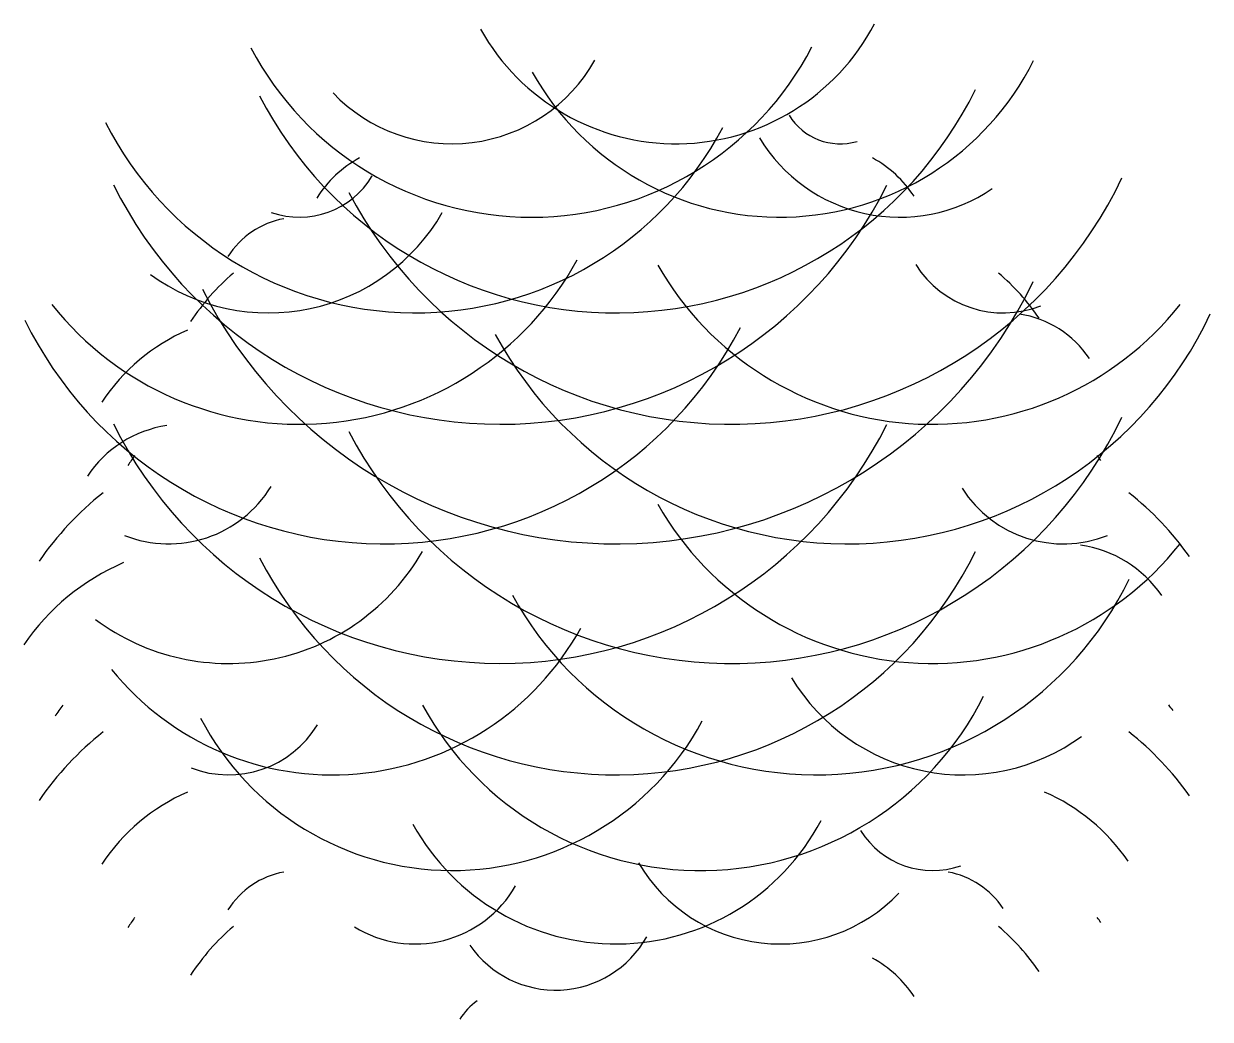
# Model space of a CAD drawing. Extents: x -1.3 to 1.31, y -1.08 to 1.11.
import ezdxf

# ---------------------------------------------------------------- set-up
doc = ezdxf.new("R2010")
doc.units = 0

msp = doc.modelspace()

# ---------------------------------------------------------------- linework, layer by layer
at = {"layer": 'drawinglayer'}
for centre, radius, start, end in [((0.1319, 1.3368), 0.4924, 209.2665, 332.3349), ((-0.1863, 1.3785), 0.6955, 207.7195, 332.4919), ((-0.3605, 1.2049), 0.3605, 223.5904, 330.6452), ((0.36, 1.3066), 0.6235, 209.2665, 333.3753), ((0, 1.3541), 0.8813, 207.3184, 333.7111), ((-0.4407, 1.2361), 0.7632, 206.8601, 332.205), ((0.4924, 0.9763), 0.1319, 211.6729, 286.3925), ((0.6235, 1.0431), 0.36, 211.0426, 304.3713), ((-0.4415, 0.5895), 0.2549, 118.5906, 147.8848), ((0.4415, 0.5895), 0.2549, 33.1626, 61.3925), ((-0.6955, 0.8694), 0.1863, 250.634, 329.0726), ((0.2543, 1.1773), 0.9492, 207.6049, 334.5404), ((-0.2543, 1.1773), 0.9492, 206.459, 333.454), ((-0.7632, 0.9135), 0.4407, 233.9037, 330), ((-0.6955, 0.4967), 0.1863, 100.657, 147.5081), ((0.72, 0.6831), 0, 32.8188, 94.3713), ((-0.6949, 0.9229), 0.6949, 218.4338, 331.2942), ((0.6949, 0.9229), 0.6949, 209.7821, 321.5868), ((0.8513, 0.7009), 0.2281, 212.2459, 291.1164), ((-0.5091, 0.174), 0.5091, 130.6227, 146.689), ((0.5091, 0.174), 0.5091, 34.3085, 49.3713), ((0, 0.9826), 1.0173, 206.7455, 334.3066), ((-0.8813, 0.4729), 0, 83.8694, 147.795), ((0.5087, 0.8463), 0.881, 208.5216, 334.7637), ((0.8513, 0.2448), 0.2281, 34.1366, 81.1163), ((-0.5087, 0.8463), 0.881, 206.2298, 332.5713), ((-0.7632, 0.0322), 0.4407, 113.8923, 146.2889), ((0.2543, 0.6518), 0.9492, 207.6049, 334.5404), ((-0.9492, -0.0263), 0.2543, 98.4225, 146.5459), ((-0.2543, 0.6518), 0.9492, 206.459, 333.454), ((0.9827, 0.228), 0, 33.5637, 96.5868), ((-0.4407, -0.2904), 0.7632, 143.9153, 145.8708), ((0.4407, -0.2904), 0.7632, 35.1106, 36.1164), ((-0.9826, 0.2286), 0.2633, 248.2849, 328.6563), ((0.9826, 0.2286), 0.2633, 212.4177, 291.747), ((-0.6949, -0.4668), 0.6949, 128.4455, 145.4596), ((0.6949, 0.3974), 0.6949, 209.7821, 321.5868), ((0.6949, -0.4668), 0.6949, 35.569, 51.5868), ((-0.851, 0.1939), 0.4914, 233.4453, 330), ((0, 0.3391), 0.8813, 207.3184, 333.7111), ((0.9826, -0.298), 0.2633, 34.6523, 81.747), ((-0.881, -0.5433), 0.5087, 113.2621, 145.6934), ((0.4407, 0.221), 0.7632, 208.8654, 334.1292), ((-0.6232, 0.0809), 0.6232, 218.8922, 331.1506), ((-0.9827, -0.2974), 0, 83.411, 147.5226), ((0.9827, -0.2974), 0, 33.5637, 96.5868), ((0.7632, -0.1016), 0.4407, 211.0999, 306.1163), ((-0.5087, -0.9157), 0.881, 143.2851, 145.2363), ((0.1863, -0.057), 0.6955, 208.5216, 333.311), ((0.5087, -0.9157), 0.881, 35.7409, 36.747), ((-0.8513, -0.3141), 0.2281, 248.9152, 328.8494), ((-0.36, -0.1289), 0.6235, 207.6049, 331.78), ((-0.6949, -0.9923), 0.6949, 128.4455, 145.4596), ((0.6949, -0.9923), 0.6949, 35.569, 51.5868), ((-0.7632, -0.9829), 0.4407, 113.8923, 146.2889), ((0.7632, -0.9829), 0.4407, 34.7669, 66.1164), ((0, -0.404), 0.5097, 208.9227, 332.1152), ((0.6955, -0.5661), 0.1863, 211.9594, 289.3714), ((-0.6955, -0.9388), 0.1863, 100.657, 147.5081), ((0.3605, -0.5533), 0.3605, 210.4124, 316.3925), ((0.6955, -0.9388), 0.1863, 33.5064, 79.3713), ((-0.4415, -0.6589), 0.2549, 238.6019, 330), ((-0.4407, -1.3055), 0.7632, 143.9153, 145.8708), ((0.4407, -1.3055), 0.7632, 35.1106, 36.1164), ((-0.5091, -1.2616), 0.5091, 130.6227, 146.689), ((0.5091, -1.2616), 0.5091, 34.3085, 49.3713), ((-0.1325, -0.7858), 0.2294, 214.7669, 330.6336), ((0.4415, -1.1687), 0.2549, 33.1626, 61.3925), ((0.2649, -1.0152), 0, 31.6729, 85.2393), ((-0.2294, -1.1477), 0.1325, 124.7785, 148.9115)]:
    msp.add_arc(centre, radius, start, end, dxfattribs=at)

doc.saveas('drawing.dxf')
